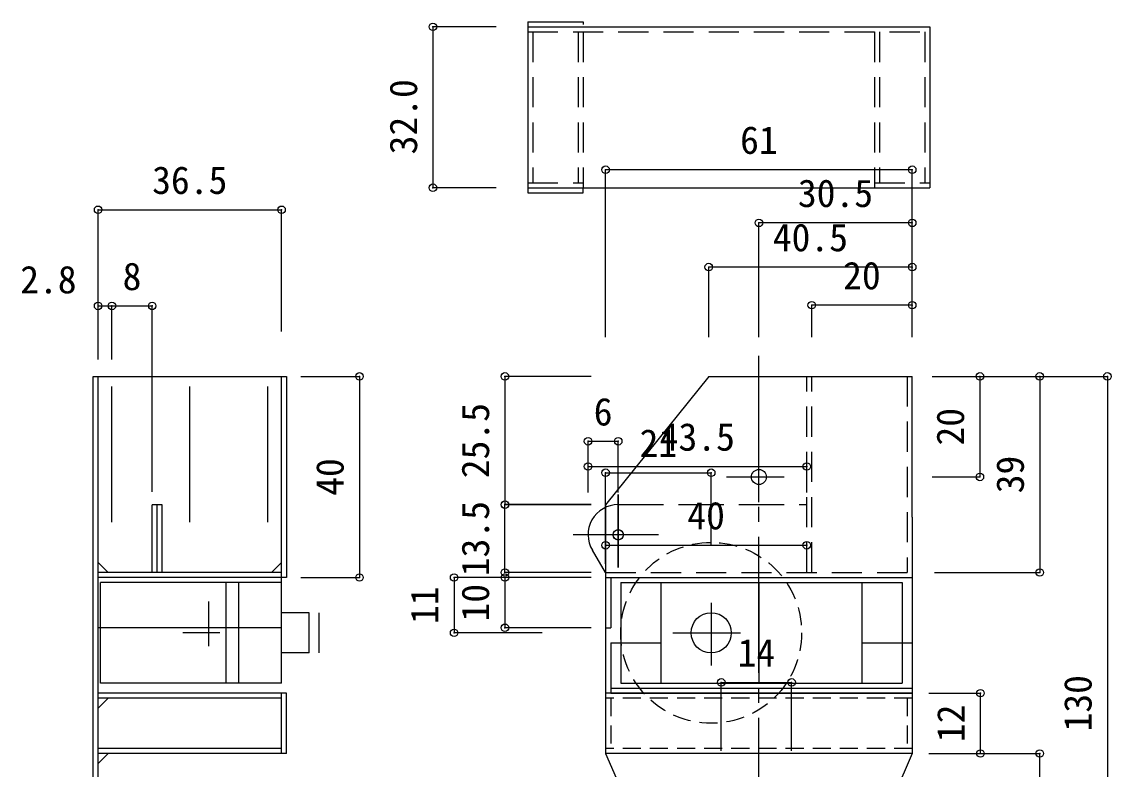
# Model space of a CAD drawing. Units: millimetres at full size, sheet at 1:3; details may follow other scales. Extents: x -420 to 383, y -277 to 349.
# Drawn here: x -382.1 to -165.4, y 15.4 to 164 of the extents above; entities that cross this region are included whole.
import ezdxf
from ezdxf.enums import TextEntityAlignment as Align

# ---------------------------------------------------------------- set-up
doc = ezdxf.new("R2010")
doc.units = ezdxf.units.MM
doc.header["$LTSCALE"] = 3
doc.header["$PDMODE"] = 32
doc.header["$PDSIZE"] = 1.5
for name, pattern in [('CHAIN1', [8, 5, -1, 1, -1]), ('CHAIN2', [12, 9, -1, 1, -1]), ('DASHED1', [1.8, 1.2, -0.6]), ('DASHED2', [3, 2, -1]), ('DASHED3', [4, 3, -1]), ('DOUBLE_CHAIN2', [12.8, 9, -1, 0.6, -0.6, 0.6, -1])]:
    doc.linetypes.add(name, pattern=pattern)
for name, color, linetype in [('0-0', 7, 'Continuous'), ('0-1', 4, 'Continuous'), ('0-2', 4, 'Continuous'), ('0-3', 7, 'Continuous'), ('0-8', 7, 'Continuous'), ('0-9', 4, 'Continuous')]:
    doc.layers.add(name, color=color, linetype=linetype)
doc.styles.add('ＭＳ ゴシック', font='')
doc.styles.get('ＭＳ ゴシック').set_extended_font_data('MS Gothic')

msp = doc.modelspace()

# ---------------------------------------------------------------- linework, layer by layer
at = {"layer": '0-0'}
for p, q in [((-281.452, 164.046), (-270.452, 164.046)), ((-270.452, 164.046), (-270.452, 163.485)), ((-270.452, 130.046), (-270.452, 130.834)), ((-281.452, 130.046), (-270.452, 130.046)), ((-366.44, 32.512), (-366.44, 52.512)), ((-330.44, 52.512), (-366.44, 52.512)), ((-341.44, 32.512), (-341.44, 52.512)), ((-338.94, 32.512), (-338.94, 52.512)), ((-330.44, 32.512), (-330.44, 52.512)), ((-262.956, 52.512), (-206.956, 52.512)), ((-254.956, 52.512), (-254.956, 32.512)), ((-214.956, 52.512), (-214.956, 32.512)), ((-206.956, 52.512), (-206.956, 32.512)), ((-324.94, 46.512), (-330.44, 46.512)), ((-324.94, 38.512), (-324.94, 46.512)), ((-322.94, 38.512), (-322.94, 46.512)), ((-324.94, 38.512), (-330.44, 38.512)), ((-330.44, 32.512), (-366.44, 32.512))]:
    msp.add_line(p, q, dxfattribs=at)
at = {"layer": '0-0', "linetype": 'CHAIN2'}
for p, q in [((-235.456, 52.512), (-235.456, 32.512)), ((-244.956, 48.494), (-244.956, 35.996)), ((-252.586, 42.512), (-239.102, 42.512))]:
    msp.add_line(p, q, dxfattribs=at)
at = {"layer": '0-0', "linetype": 'CHAIN1'}
for p, q in [((-344.94, 39.868), (-344.94, 48.736)), ((-342.735, 42.512), (-350.107, 42.512))]:
    msp.add_line(p, q, dxfattribs=at)
at = {"layer": '0-0'}
msp.add_lwpolyline([(-262.956, 52.512), (-262.956, 32.512), (-206.956, 32.512)], dxfattribs=at)
at = {"layer": '0-0', "linetype": 'DASHED1'}
msp.add_circle((-244.956, 42.512), 18, dxfattribs=at)
at = {"layer": '0-0'}
msp.add_circle((-244.956, 42.512), 4, dxfattribs=at)
at = {"layer": '0-1'}
for p, q in [((-300.315, 163.046), (-300.315, 131.046)), ((-287.709, 163.046), (-300.315, 163.046)), ((-287.709, 131.046), (-300.315, 131.046)), ((-264.956, 40.512), (-264.956, 30.512)), ((-264.956, 40.512), (-254.956, 40.512)), ((-214.956, 40.512), (-204.956, 40.512)), ((-204.956, 40.512), (-204.956, 30.512)), ((-264.956, 31.512), (-204.956, 31.512)), ((-264.956, 30.512), (-204.956, 30.512))]:
    msp.add_line(p, q, dxfattribs=at)
at = {"layer": '0-1', "color": 7}
for p, q in [((-281.452, 164.046), (-281.452, 130.046)), ((-281.452, 163.046), (-201.452, 163.046)), ((-201.452, 163.046), (-201.452, 131.046)), ((-281.452, 131.046), (-201.452, 131.046))]:
    msp.add_line(p, q, dxfattribs=at)
at = {"layer": '0-1', "color": 7, "linetype": 'DASHED2'}
for p, q in [((-281.452, 162.046), (-201.452, 162.046)), ((-280.452, 162.046), (-280.452, 132.046)), ((-271.452, 162.046), (-271.452, 132.046)), ((-270.452, 162.046), (-270.452, 131.046)), ((-212.452, 162.046), (-212.452, 131.046)), ((-211.452, 162.046), (-211.452, 132.046)), ((-202.452, 162.046), (-202.452, 132.046)), ((-281.452, 132.046), (-270.452, 132.046)), ((-212.452, 132.046), (-201.452, 132.046))]:
    msp.add_line(p, q, dxfattribs=at)
at = {"layer": '0-1'}
for p in [(-300.315, 163.046), (-300.315, 131.046)]:
    msp.add_point(p, dxfattribs=at)
at = {"layer": '0-2'}
for p, q in [((-242.956, 32.652), (-228.956, 32.652)), ((-242.956, 19.045), (-242.956, 32.652)), ((-228.956, 19.045), (-228.956, 32.652))]:
    msp.add_line(p, q, dxfattribs=at)
for p in [(-242.956, 32.652), (-228.956, 32.652)]:
    msp.add_point(p, dxfattribs=at)
at = {"layer": '0-3', "linetype": 'CHAIN2'}
for p, q in [((-235.456, 68.512), (-235.456, 78.771)), ((-240.343, 73.512), (-230.456, 73.512)), ((-263.456, 55.512), (-263.456, 70.045)), ((-255.456, 62.012), (-268.856, 62.012))]:
    msp.add_line(p, q, dxfattribs=at)
at = {"layer": '0-3'}
for centre, radius in [((-235.456, 73.512), 1.5), ((-263.456, 62.012), 1)]:
    msp.add_circle(centre, radius, dxfattribs=at)
at = {"layer": '0-8', "color": 4}
for p, q in [((-204.956, 134.629), (-265.956, 134.629)), ((-265.956, 101.318), (-265.956, 134.629)), ((-204.956, 101.318), (-204.956, 134.629)), ((-366.94, 126.655), (-330.44, 126.655)), ((-366.94, 102.428), (-366.94, 126.655)), ((-330.44, 102.428), (-330.44, 126.655)), ((-204.956, 124.054), (-235.456, 124.054)), ((-235.456, 101.318), (-235.456, 124.054)), ((-204.956, 101.318), (-204.956, 124.054)), ((-204.956, 115.257), (-245.456, 115.257)), ((-245.456, 101.318), (-245.456, 115.257)), ((-204.956, 101.318), (-204.956, 115.257)), ((-366.94, 107.528), (-364.19, 107.528)), ((-366.94, 96.902), (-366.94, 107.528)), ((-356.19, 70.55), (-356.19, 107.528)), ((-204.956, 107.684), (-224.956, 107.684)), ((-224.956, 101.318), (-224.956, 107.684)), ((-204.956, 101.318), (-204.956, 107.684)), ((-326.618, 93.512), (-314.936, 93.512)), ((-314.936, 93.512), (-314.936, 53.512)), ((-285.994, 93.512), (-285.994, 68.001)), ((-268.827, 93.512), (-285.994, 93.512)), ((-201.011, 93.512), (-166.114, 93.512)), ((-201.011, 93.512), (-191.494, 93.512)), ((-200.522, 93.512), (-179.592, 93.512)), ((-191.494, 93.512), (-191.494, 73.512)), ((-179.592, 93.512), (-179.592, 54.512)), ((-166.114, 93.512), (-166.114, -36.488)), ((-269.456, 80.603), (-263.456, 80.603)), ((-269.456, 70.41), (-269.456, 80.603)), ((-263.456, 70.41), (-263.456, 80.603)), ((-269.456, 75.592), (-225.956, 75.592)), ((-269.456, 70.41), (-269.456, 75.592)), ((-225.956, 70.41), (-225.956, 75.592)), ((-201.011, 73.512), (-191.494, 73.512)), ((-285.994, 54.512), (-285.994, 68.012)), ((-268.827, 68.012), (-285.994, 68.012)), ((-268.827, 68.001), (-285.994, 68.001)), ((-265.956, 59.931), (-225.956, 59.931)), ((-265.956, 56.213), (-265.956, 59.931)), ((-225.956, 56.213), (-225.956, 59.931)), ((-268.827, 54.512), (-285.994, 54.512)), ((-200.522, 54.512), (-179.592, 54.512)), ((-326.618, 53.512), (-314.936, 53.512)), ((-285.994, 53.512), (-285.994, 43.512)), ((-268.827, 53.512), (-285.994, 53.512)), ((-268.827, 43.512), (-285.994, 43.512)), ((-201.671, 30.512), (-191.378, 30.512)), ((-191.378, 18.512), (-191.378, 30.512)), ((-201.671, 18.512), (-191.378, 18.512)), ((-200.522, 18.512), (-179.592, 18.512)), ((-179.592, -36.488), (-179.592, 18.512))]:
    msp.add_line(p, q, dxfattribs=at)
at = {"layer": '0-8', "linetype": 'CHAIN2'}
for p, q in [((-235.456, -37.417), (-235.456, 97.664)), ((-241.936, 73.512), (-230.456, 73.512)), ((-263.456, 70.045), (-263.456, 55.512)), ((-255.456, 62.012), (-272.444, 62.012))]:
    msp.add_line(p, q, dxfattribs=at)
at = {"layer": '0-8'}
for p, q in [((-367.94, 18.512), (-367.94, 93.512)), ((-367.94, 93.512), (-329.44, 93.512)), ((-366.94, 64.512), (-366.94, 93.512)), ((-330.44, 43.512), (-330.44, 93.512)), ((-329.44, 93.512), (-329.44, 53.512)), ((-245.456, 93.512), (-265.956, 68.001)), ((-245.456, 93.512), (-204.956, 93.512)), ((-204.956, 65.512), (-204.956, 93.512)), ((-356.19, 54.512), (-356.19, 68.001)), ((-354.19, 68.001), (-356.19, 68.001)), ((-355.19, 54.512), (-355.19, 68.001)), ((-354.19, 54.512), (-354.19, 68.001)), ((-204.956, 65.512), (-204.956, 18.512)), ((-366.94, 19.512), (-366.94, 64.512)), ((-265.956, 54.512), (-268.602, 58.928)), ((-366.94, 56.512), (-364.94, 54.512)), ((-332.44, 54.512), (-330.44, 56.512)), ((-330.44, 54.512), (-366.94, 54.512)), ((-329.44, 53.512), (-366.94, 53.512)), ((-265.956, 53.512), (-204.956, 53.512)), ((-264.956, 53.512), (-264.956, 43.512)), ((-330.44, 43.512), (-366.94, 43.512)), ((-265.956, 43.512), (-264.956, 43.512)), ((-329.44, 30.512), (-366.94, 30.512)), ((-330.44, 18.512), (-330.44, 30.512)), ((-329.44, 18.512), (-329.44, 30.512)), ((-204.956, 30.512), (-265.956, 30.512)), ((-330.44, 29.512), (-366.94, 29.512)), ((-366.94, 27.512), (-364.94, 29.512)), ((-366.94, -33.488), (-366.94, 19.512)), ((-330.44, 19.512), (-366.94, 19.512)), ((-367.94, -33.488), (-367.94, 18.512)), ((-329.44, 18.512), (-366.94, 18.512)), ((-366.94, 16.512), (-364.94, 18.512)), ((-243.561, 18.512), (-265.956, 18.512)), ((-265.956, 18.512), (-244.624, -30.481)), ((-204.956, 18.512), (-243.561, 18.512)), ((-204.956, 18.512), (-226.288, -30.481))]:
    msp.add_line(p, q, dxfattribs=at)
at = {"layer": '0-8', "color": 5, "linetype": 'DOUBLE_CHAIN2'}
for p, q in [((-364.19, 64.512), (-364.19, 93.512)), ((-348.69, 64.512), (-348.69, 93.512)), ((-333.19, 64.512), (-333.19, 93.512))]:
    msp.add_line(p, q, dxfattribs=at)
at = {"layer": '0-8', "linetype": 'DASHED2'}
for p, q in [((-225.956, 54.512), (-225.956, 93.512)), ((-224.956, 54.512), (-224.956, 93.512)), ((-205.956, 93.512), (-205.956, 54.512)), ((-265.956, 54.512), (-204.956, 54.512))]:
    msp.add_line(p, q, dxfattribs=at)
at = {"layer": '0-8', "linetype": 'DASHED3'}
msp.add_line((-263.456, 68.012), (-225.956, 68.012), dxfattribs=at)
at = {"layer": '0-8', "linetype": 'DASHED1'}
for p, q in [((-204.956, 29.512), (-265.956, 29.512)), ((-264.956, 29.512), (-264.956, 19.512)), ((-205.956, 29.512), (-205.956, 19.512)), ((-204.956, 19.512), (-265.956, 19.512))]:
    msp.add_line(p, q, dxfattribs=at)
at = {"layer": '0-8', "color": 4}
msp.add_lwpolyline([(-364.19, 96.902), (-364.19, 107.528), (-356.19, 107.528)], dxfattribs=at)
at = {"layer": '0-8'}
msp.add_lwpolyline([(-265.956, 68.001), (-265.956, 56.332), (-265.956, 18.512)], dxfattribs=at)
msp.add_circle((-235.456, 73.512), 1.5, dxfattribs=at)
at = {"layer": '0-8', "linetype": 'CHAIN2'}
msp.add_circle((-263.456, 62.012), 1, dxfattribs=at)
at = {"layer": '0-8'}
msp.add_arc((-263.456, 62.012), 6, 90, 210.93579, dxfattribs=at)
at = {"layer": '0-8', "color": 4}
for p in [(-265.956, 134.629), (-204.956, 134.629), (-366.94, 126.655), (-330.44, 126.655), (-235.456, 124.054), (-204.956, 124.054), (-245.456, 115.257), (-204.956, 115.257), (-224.956, 107.684), (-204.956, 107.684), (-366.94, 107.528), (-364.19, 107.528), (-356.19, 107.528), (-314.936, 93.512), (-285.994, 93.512), (-191.494, 93.512), (-179.592, 93.512), (-166.114, 93.512), (-269.456, 80.603), (-263.456, 80.603), (-269.456, 75.592), (-225.956, 75.592), (-191.494, 73.512), (-285.994, 68.012), (-285.994, 68.001), (-265.956, 59.931), (-225.956, 59.931), (-314.936, 53.512), (-285.994, 54.512), (-285.994, 53.512), (-179.592, 54.512), (-285.994, 43.512), (-191.378, 30.512), (-191.378, 18.512), (-179.592, 18.512)]:
    msp.add_point(p, dxfattribs=at)
at = {"layer": '0-9'}
for p, q in [((-265.956, 74.365), (-244.956, 74.365)), ((-265.956, 60.047), (-265.956, 74.365)), ((-244.956, 60.047), (-244.956, 74.365)), ((-296.106, 53.512), (-296.106, 42.512)), ((-278.573, 53.512), (-296.106, 53.512)), ((-278.573, 42.512), (-296.106, 42.512))]:
    msp.add_line(p, q, dxfattribs=at)
for p in [(-265.956, 74.365), (-244.956, 74.365), (-296.106, 53.512), (-296.106, 42.512)]:
    msp.add_point(p, dxfattribs=at)

# ---------------------------------------------------------------- texts
at = {"layer": '0-1', "style": 'ＭＳ ゴシック'}
msp.add_text('32.0', height=5.499, rotation=90, dxfattribs=at).set_placement((-301.815, 137.671), align=Align.BOTTOM_LEFT)
at = {"layer": '0-2', "style": 'ＭＳ ゴシック'}
msp.add_text('14', height=5.499, dxfattribs=at).set_placement((-239.706, 34.152), align=Align.BOTTOM_LEFT)
at = {"layer": '0-8', "color": 4, "style": 'ＭＳ ゴシック'}
for s, p in [('61', (-239.206, 136.129)), ('36.5', (-356.19, 128.155)), ('30.5', (-227.706, 125.554)), ('40.5', (-232.706, 116.757)), ('2.8', (-382.442, 108.378)), ('8', (-362.065, 109.028)), ('20', (-218.706, 109.184)), ('6', (-268.331, 82.103)), ('43.5', (-255.206, 77.092)), ('40', (-249.706, 61.431))]:
    msp.add_text(s, height=5.499, dxfattribs=at).set_placement(p, align=Align.BOTTOM_LEFT)
for s, p in [('25.5', (-287.494, 73.256)), ('20', (-192.994, 79.762)), ('40', (-316.436, 69.762)), ('39', (-181.092, 70.262)), ('13.5', (-287.494, 53.762)), ('10', (-287.494, 44.762)), ('130', (-167.614, 22.887)), ('12', (-192.878, 20.762))]:
    msp.add_text(s, height=5.499, rotation=90, dxfattribs=at).set_placement(p, align=Align.BOTTOM_LEFT)
at = {"layer": '0-9', "style": 'ＭＳ ゴシック'}
msp.add_text('21', height=5.499, dxfattribs=at).set_placement((-259.206, 75.865), align=Align.BOTTOM_LEFT)
msp.add_text('11', height=5.499, rotation=90, dxfattribs=at).set_placement((-297.606, 44.262), align=Align.BOTTOM_LEFT)

doc.saveas('drawing.dxf')
